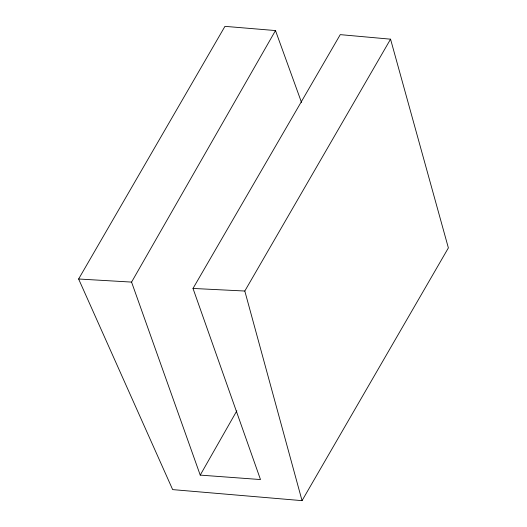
<?xml version="1.0" encoding="UTF-8"?>
<svg xmlns="http://www.w3.org/2000/svg" width="527" height="527" viewBox="0 0 527 527"><rect width="100%" height="100%" fill="white"/><g stroke="black" fill="none" stroke-linecap="round" stroke-linejoin="round"><path stroke-width="0.79" d="M301.523 102.455L275.489 30.566L224.957 26.35L78.622 279L172.658 489.609L302.037 500.65L448.378 247.907L390.553 39.176L340.258 34.637L193.007 288.447L260.49 479.557L200.227 475.11L236.834 410.816M200.227 475.11L131.572 282.09L275.489 30.566M302.037 500.65L244.811 291.029L390.553 39.176M193.007 288.447L244.811 291.029M78.622 279L131.572 282.09"/></g></svg>
